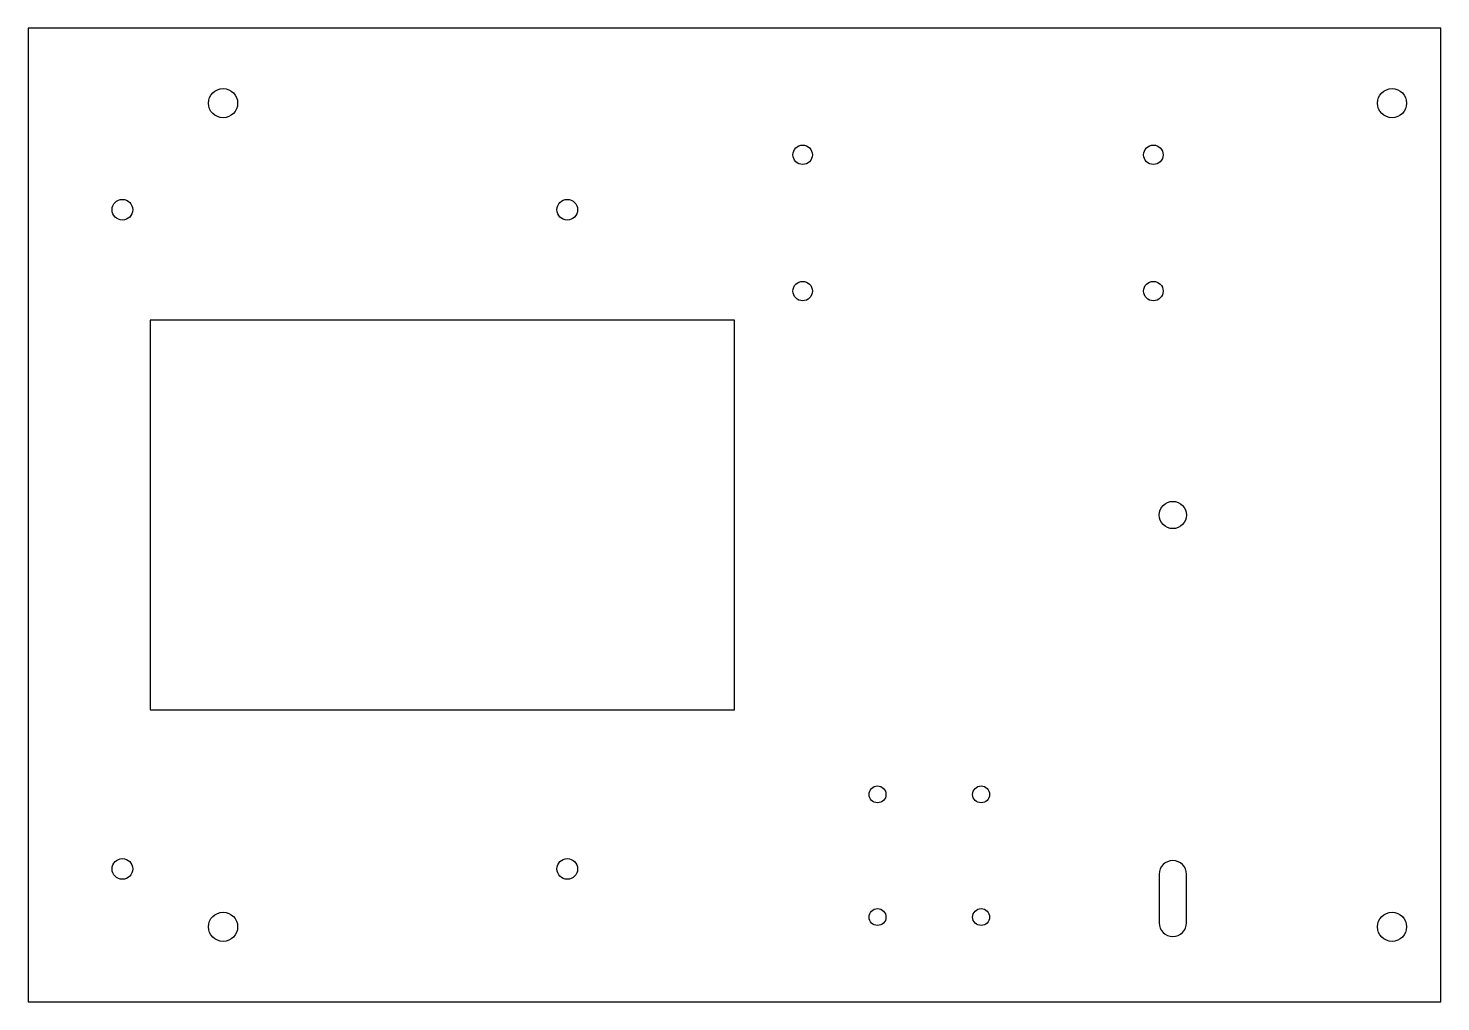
# Model space of a CAD drawing. Header units: inches. Extents: x -3.62 to 3.62, y -2.5 to 2.5.
import ezdxf

# ---------------------------------------------------------------- set-up
doc = ezdxf.new("R2010")
doc.units = ezdxf.units.IN
doc.header["$MEASUREMENT"] = 0

msp = doc.modelspace()

# ---------------------------------------------------------------- linework, layer by layer
at = {"color": 7, "linetype": 'Continuous', "lineweight": 25}
for p, q in [((-3.625, 2.5), (-3.625, -2.5)), ((3.625, 2.5), (-3.625, 2.5)), ((3.625, -2.5), (3.625, 2.5)), ((0, 1), (-3, 1)), ((-3, 1), (-3, -1)), ((0, -1), (0, 1)), ((-3, -1), (0, -1)), ((2.18, -1.845), (2.18, -2.095)), ((2.32, -2.095), (2.32, -1.845)), ((-3.625, -2.5), (3.625, -2.5))]:
    msp.add_line(p, q, dxfattribs=at)
for centre, radius in [((-2.625, 2.115), 0.0748), ((3.375, 2.115), 0.0747), ((0.35, 1.85), 0.05), ((2.15, 1.85), 0.05), ((-3.1417, 1.5679), 0.0531), ((-0.8583, 1.5679), 0.0531), ((0.35, 1.15), 0.05), ((2.15, 1.15), 0.05), ((2.25, 0), 0.07), ((0.7343, -1.435), 0.0433), ((1.2657, -1.435), 0.0433), ((-3.1417, -1.8179), 0.0531), ((-0.8583, -1.8179), 0.0531), ((0.7343, -2.065), 0.0433), ((1.2657, -2.065), 0.0433), ((-2.625, -2.115), 0.0748), ((3.375, -2.115), 0.0747)]:
    msp.add_circle(centre, radius, dxfattribs=at)
for centre, start, end in [((2.25, -1.845), 0, 180), ((2.25, -2.095), 180, 0)]:
    msp.add_arc(centre, 0.07, start, end, dxfattribs=at)

doc.saveas('drawing.dxf')
